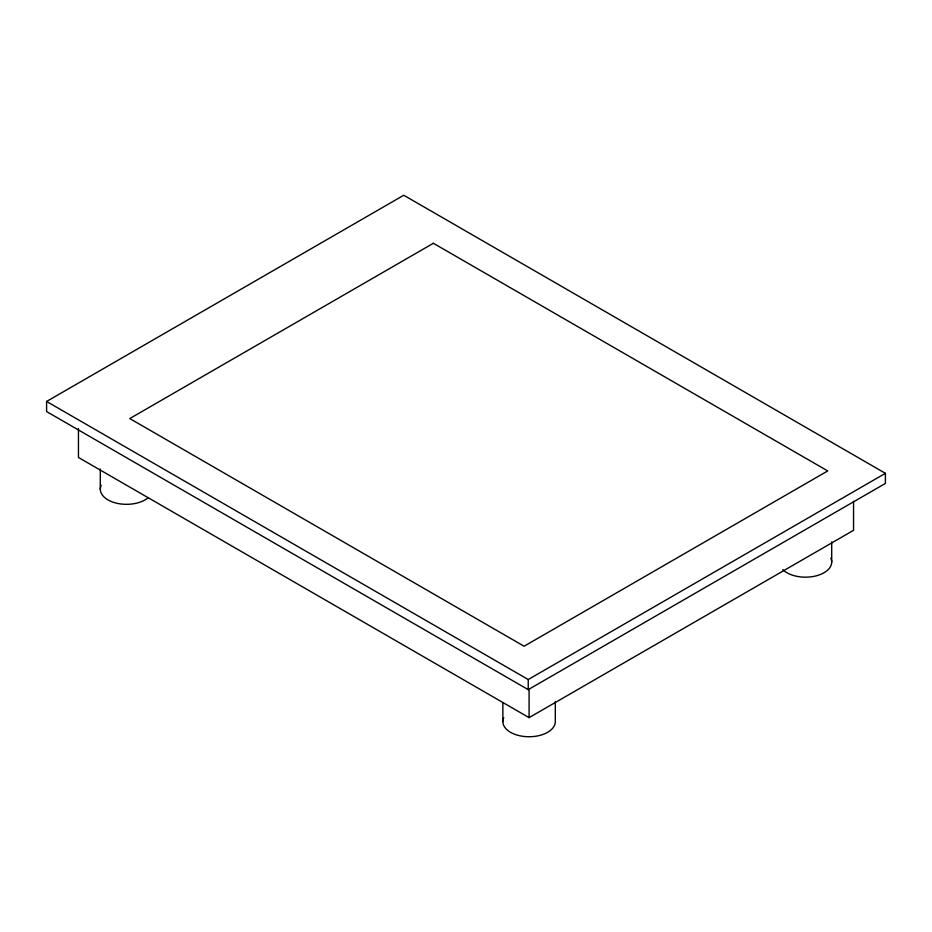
<?xml version="1.0" encoding="UTF-8"?>
<svg xmlns="http://www.w3.org/2000/svg" width="932" height="932" viewBox="0 0 932 932"><rect width="100%" height="100%" fill="white"/><g stroke="black" fill="none" stroke-linecap="round" stroke-linejoin="round"><path stroke-width="1.4" d="M46.6 401.459L403.766 195.254L885.4 473.328L885.4 483.428L528.234 689.645L46.6 411.571L46.6 401.459L528.234 679.533L885.4 473.328M78.451 428.475L78.451 457.461L529.085 717.64L853.549 530.32L853.549 501.323M831.705 541.853L831.705 562.031M555.309 701.423L555.309 721.613A26.224 15.133 0 0 1 525.671 736.618A26.224 15.133 0 0 1 503.758 717.687M529.085 688.655L529.085 717.64M528.234 679.533L528.234 689.645M502.872 702.868L502.872 721.613M100.295 468.994L100.295 489.183M830.808 558.117A26.224 15.133 0 0 1 815.523 576.023A26.224 15.133 0 0 1 782.775 569.603M148.316 497.583A26.224 15.133 0 0 1 115.696 502.977A26.224 15.133 0 0 1 101.192 485.269M433.38 243.275L129.781 418.561L524.11 646.226L827.721 470.94L433.38 243.275"/></g></svg>
